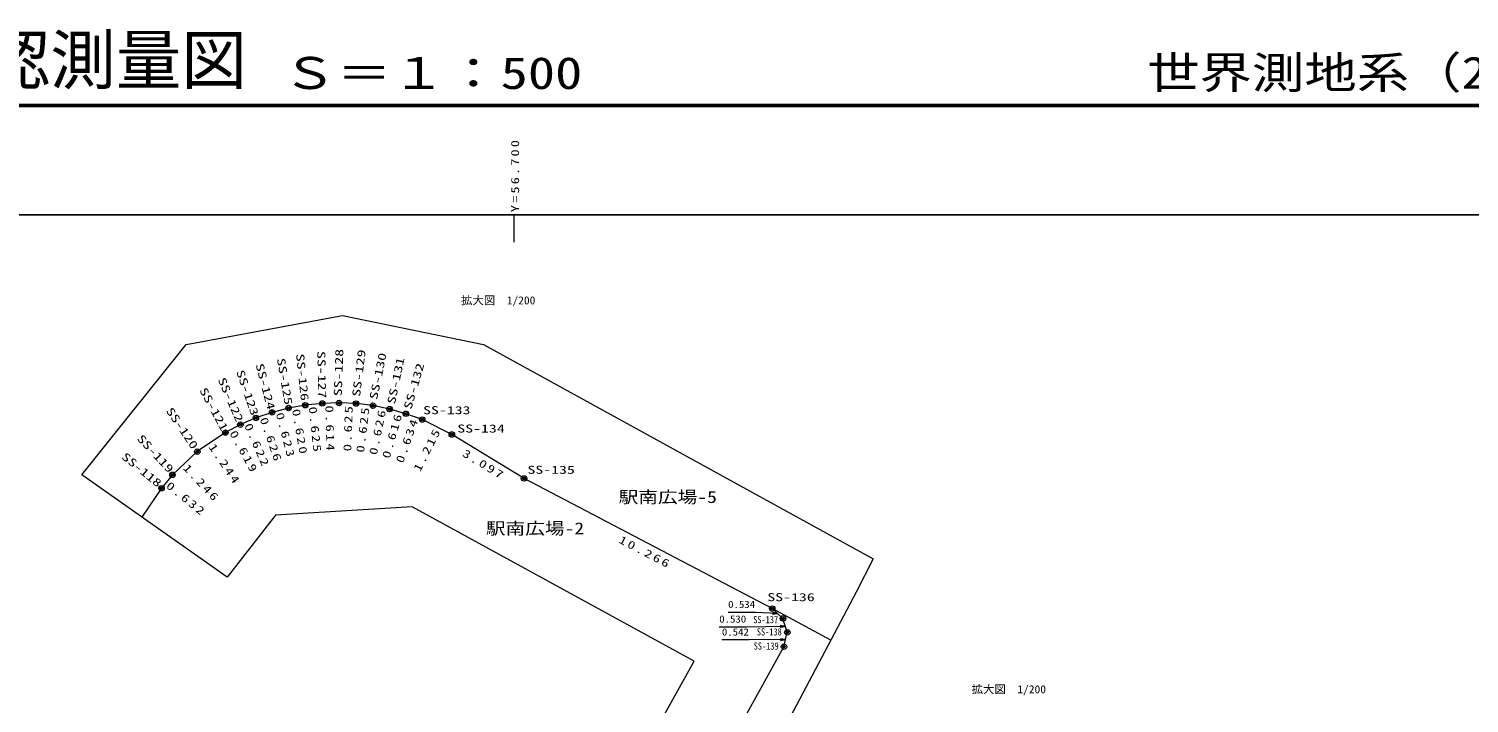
# Model space of a CAD drawing. Units: millimetres at full size, sheet at 1:500, with parts at other scales. Extents: x 56386042 to 56854500, y 25771750 to 26117216.
# Drawn here: x 56655588 to 56787499, y 26055274 to 26117036 of the extents above; entities that cross this region are included whole.
import ezdxf
from ezdxf.enums import TextEntityAlignment as Align

# ---------------------------------------------------------------- set-up
doc = ezdxf.new("R2010")
doc.units = ezdxf.units.MM
doc.header["$LTSCALE"] = 500
doc.header["$PDMODE"] = 32
doc.header["$PDSIZE"] = 250
doc.layers.add('レイヤ1', color=7, linetype='Continuous', lineweight=13)
doc.styles.add('ＭＳ ゴシック', font='')
doc.styles.get('ＭＳ ゴシック').set_extended_font_data('MS Gothic')

# ---------------------------------------------------------------- blocks, each defined once
blk = doc.blocks.new('open_arrow')
at = {"color": 0, "linetype": 'Continuous', "lineweight": -2}
blk.add_lwpolyline([(7.5, 1.25), (0, 0), (7.5, -1.25)], dxfattribs=at)

msp = doc.modelspace()

# ---------------------------------------------------------------- linework, layer by layer
at = {"layer": 'レイヤ1', "lineweight": 50}
msp.add_line((56810000, 26110000), (56390000, 26110000), dxfattribs=at)
at = {"layer": 'レイヤ1', "lineweight": 25}
msp.add_line((56800000, 26100000), (56400000, 26100000), dxfattribs=at)
at = {"layer": 'レイヤ1', "lineweight": 18}
for p, q in [((56700000, 26100000), (56700000, 26097500)), ((56724163.9, 26063487.8), (56724163.7, 26063487.8)), ((56724163.9, 26063487.8), (56724163.7, 26063487.8)), ((56724163.9, 26063487.8), (56724163.7, 26063487.8)), ((56724880.6, 26062311.3), (56724880.3, 26062311.3)), ((56724880.6, 26062311.3), (56724880.3, 26062311.3)), ((56724880.6, 26062311.3), (56724880.3, 26062311.3)), ((56724896.3, 26061106.4), (56724896.1, 26061106.4)), ((56724896.3, 26061106.4), (56724896.1, 26061106.4)), ((56724896.3, 26061106.4), (56724896.1, 26061106.4))]:
    msp.add_line(p, q, dxfattribs=at)
at = {"layer": 'レイヤ1'}
for p, q in [((56669997.4, 26088131.7), (56684305.1, 26090790.6)), ((56684305.1, 26090790.6), (56697220, 26088131.7)), ((56660445.5, 26076178.1), (56669997.4, 26088131.7)), ((56697220, 26088131.7), (56732926, 26068506.1)), ((56682460.8, 26082727.1), (56680905.8, 26082562.1)), ((56683995.8, 26082767.1), (56682460.8, 26082727.1)), ((56685558.3, 26082714.6), (56683995.8, 26082767.1)), ((56677870.8, 26081909.6), (56676388.3, 26081404.6)), ((56679378.3, 26082304.6), (56677870.8, 26081909.6)), ((56680905.8, 26082562.1), (56679378.3, 26082304.6)), ((56687108.3, 26082524.6), (56685558.3, 26082714.6)), ((56688640.8, 26082207.1), (56687108.3, 26082524.6)), ((56690120.8, 26081777.1), (56688640.8, 26082207.1)), ((56691615.8, 26081249.6), (56690120.8, 26081777.1)), ((56674960.8, 26080787.1), (56673598.3, 26080052.1)), ((56676388.3, 26081404.6), (56674960.8, 26080787.1)), ((56694328.3, 26079882.1), (56691615.8, 26081249.6)), ((56673598.3, 26080052.1), (56671020.8, 26078312.1)), ((56700943.3, 26075859.6), (56694328.3, 26079882.1)), ((56671020.8, 26078312.1), (56668743.3, 26076187.1)), ((56673740.2, 26066808.4), (56660445.5, 26076178.1)), ((56668743.3, 26076187.1), (56667748.3, 26074959.6)), ((56667748.3, 26074959.6), (56665940.7, 26072305.2)), ((56723673.3, 26063942.1), (56700943.3, 26075859.6)), ((56678171.8, 26072506.2), (56673740.2, 26066808.4)), ((56690706.9, 26073265.9), (56678171.8, 26072506.2)), ((56716507.4, 26059112.7), (56690706.9, 26073265.9)), ((56732926, 26068506.1), (56731357.4, 26065451.5)), ((56731357.4, 26065451.5), (56709093.1, 26023313.5)), ((56722132.1, 26063593.4), (56719632.1, 26063593.4)), ((56724163.9, 26063487.8), (56722132.1, 26063593.4)), ((56729028.1, 26061042.9), (56723673.3, 26063942.1)), ((56724653.3, 26063034.6), (56723673.3, 26063942.1)), ((56725050.8, 26061769.6), (56724653.3, 26063034.6)), ((56721317.9, 26062250), (56718817.9, 26062250)), ((56724880.6, 26062311.3), (56721317.9, 26062250)), ((56724743.3, 26060449.6), (56725050.8, 26061769.6)), ((56710683.3, 26035089.6), (56724743.3, 26060449.6)), ((56721562.2, 26061069.5), (56719062.2, 26061069.5)), ((56724896.3, 26061106.4), (56721562.2, 26061069.5)), ((56699550.5, 26028677.8), (56716507.4, 26059112.7))]:
    msp.add_line(p, q, dxfattribs=at)
for centre in [(56680905.8, 26082562.1), (56682460.8, 26082727.1), (56683995.8, 26082767.1), (56685558.3, 26082714.6), (56687108.3, 26082524.6), (56676388.3, 26081404.6), (56677870.8, 26081909.6), (56679378.3, 26082304.6), (56688640.8, 26082207.1), (56690120.8, 26081777.1), (56691615.8, 26081249.6), (56673598.3, 26080052.1), (56674960.8, 26080787.1), (56694328.3, 26079882.1), (56671020.8, 26078312.1), (56668743.3, 26076187.1), (56667748.3, 26074959.6), (56700943.3, 26075859.6), (56723673.3, 26063942.1), (56724653.3, 26063034.6), (56725050.8, 26061769.6), (56724743.3, 26060449.6)]:
    msp.add_circle(centre, 250, dxfattribs=at)
for p in [(56682460.8, 26082727.1), (56683995.8, 26082767.1), (56685558.3, 26082714.6), (56676388.3, 26081404.6), (56677870.8, 26081909.6), (56679378.3, 26082304.6), (56680905.8, 26082562.1), (56687108.3, 26082524.6), (56688640.8, 26082207.1), (56690120.8, 26081777.1), (56673598.3, 26080052.1), (56674960.8, 26080787.1), (56691615.8, 26081249.6), (56694328.3, 26079882.1), (56671020.8, 26078312.1), (56668743.3, 26076187.1), (56667748.3, 26074959.6), (56700943.3, 26075859.6), (56723673.3, 26063942.1), (56724653.3, 26063034.6), (56725050.8, 26061769.6), (56724743.3, 26060449.6)]:
    msp.add_point(p, dxfattribs=at)

# ---------------------------------------------------------------- block references
at = {"layer": 'レイヤ1', "lineweight": 18, "xscale": 62.8, "yscale": 62.8}
for p, rotation in [((56724163.9, 26063487.8), 177), ((56724880.6, 26062311.3), 181), ((56724896.3, 26061106.4), 180.6)]:
    msp.add_blockref('open_arrow', p, dxfattribs=dict(at, rotation=rotation))

# ---------------------------------------------------------------- texts
at = {"layer": 'レイヤ1', "style": 'ＭＳ ゴシック'}
msp.add_text('出来形確認測量図\u3000', height=4399, dxfattribs=at).set_placement((56627550.3, 26110670.3), align=Align.BOTTOM_LEFT)
for s, height, width, p in [('Ｓ＝１：500', 2933, 1.25, (56678793.6, 26110643.9)), ('世界測地系（2011）', 2933, 1.2, (56757998.9, 26110682.1)), ('拡大図\u30001/200', 733.1, 1.05, (56695161.1, 26091578.3)), ('SS-133', 733.1, 1.45, (56691698.1, 26081523.4)), ('SS-134', 733.1, 1.45, (56694832.6, 26079839.3)), ('SS-135', 733.1, 1.45, (56701254.2, 26076063)), ('駅南広場-5', 1100, 1.2, (56709604, 26073277.8)), ('駅南広場-2', 1100, 1.2, (56697446, 26070402.6)), ('0.534', 659.8, 1.1, (56719632.1, 26063793.4)), ('SS-136', 733.1, 1.45, (56723223, 26064398.7)), ('0.530', 659.8, 1.1, (56718817.9, 26062450)), ('SS-137', 659.8, 0.85, (56721923.3, 26062401.4)), ('0.542', 659.8, 1.1, (56719062.2, 26061269.5)), ('SS-138', 659.8, 0.85, (56722259.8, 26061278.9)), ('SS-139', 659.8, 0.85, (56721972.6, 26059979.2)), ('拡大図\u30001/200', 733.1, 1.05, (56741922.3, 26055961.5))]:
    msp.add_text(s, height=height, dxfattribs=dict(at, width=width)).set_placement(p, align=Align.BOTTOM_LEFT)
at = {"layer": 'レイヤ1', "style": 'ＭＳ ゴシック', "width": 1.45}
for s, rotation, p in [('SS-125', 279.569, (56678093.5, 26086785.8)), ('SS-126', 276.057, (56679840.2, 26087222.7)), ('SS-127', 271.493, (56681783.4, 26087514.9)), ('SS-128', 88.076, (56684466.3, 26083365.6)), ('SS-129', 83.012, (56686136.9, 26083281.9)), ('SS-130', 78.295, (56687699.8, 26082987)), ('SS-131', 78.295, (56689332.5, 26082572.8)), ('SS-123', 288.811, (56674360.8, 26085575.5)), ('SS-124', 284.683, (56676135.7, 26086231.3)), ('SS-132', 73.799, (56690819.5, 26082066.7)), ('SS-121', 298.345, (56670992.9, 26083828.2)), ('SS-122', 293.392, (56672675.5, 26084827.1)), ('SS-120', 304.022, (56667929.4, 26081926)), ('SS-119', 313.016, (56665277.8, 26079308.4)), ('SS-118', 320.972, (56663875.1, 26077557.9))]:
    msp.add_text(s, height=733.1, rotation=rotation, dxfattribs=at).set_placement(p, align=Align.BOTTOM_LEFT)
at = {"layer": 'レイヤ1', "char_height": 733.1, "attachment_point": 7, "style": 'ＭＳ ゴシック'}
for s, insert, rotation in [('\\T1.31;\\W1.3;Y=56.700', (56700500, 26100250), 90), ('\\T1.29;\\W1.35;0.626', (56676720.8, 26081306.5), 288.811), ('\\T1.29;\\W1.35;0.623', (56678191.6, 26081786.9), 284.683), ('\\T1.29;\\W1.35;0.620', (56679682.3, 26082153), 279.569), ('\\T1.29;\\W1.35;0.625', (56681207.2, 26082392.9), 276.057), ('\\T1.29;\\W1.35;0.614', (56682733.7, 26082534.1), 271.493), ('\\T1.29;\\W1.35;0.625', (56685129, 26078326.5), 88.076), ('\\T1.29;\\W1.35;0.625', (56686294.3, 26078191.4), 83.012), ('\\T1.29;\\W1.35;0.626', (56687471.6, 26077955.9), 78.295), ('\\T1.29;\\W1.35;0.616', (56688633.4, 26077627.3), 73.799), ('\\T1.29;\\W1.35;0.619', (56673934.5, 26080006.2), 298.345), ('\\T1.29;\\W1.35;0.622', (56675295.1, 26080713.8), 293.392), ('\\T1.29;\\W1.35;0.634', (56689875.8, 26077197.7), 70.565), ('\\T1.29;\\W1.35;1.215', (56691437.8, 26076411.8), 63.245), ('\\T1.29;\\W1.35;1.244', (56672007.1, 26078736.6), 304.022), ('\\T1.29;\\W1.35;3.097', (56695218, 26077936.6), 328.697), ('\\T1.29;\\W1.35;1.246', (56669652.9, 26076762.3), 313.016), ('\\T1.29;\\W1.35;0.632', (56668086.3, 26075059), 320.972), ('\\T1.3;\\W1.35;10.266', (56709537, 26069998.9), 332.332)]:
    msp.add_mtext(s, dxfattribs=dict(at, insert=insert, rotation=rotation))

doc.saveas('drawing.dxf')
